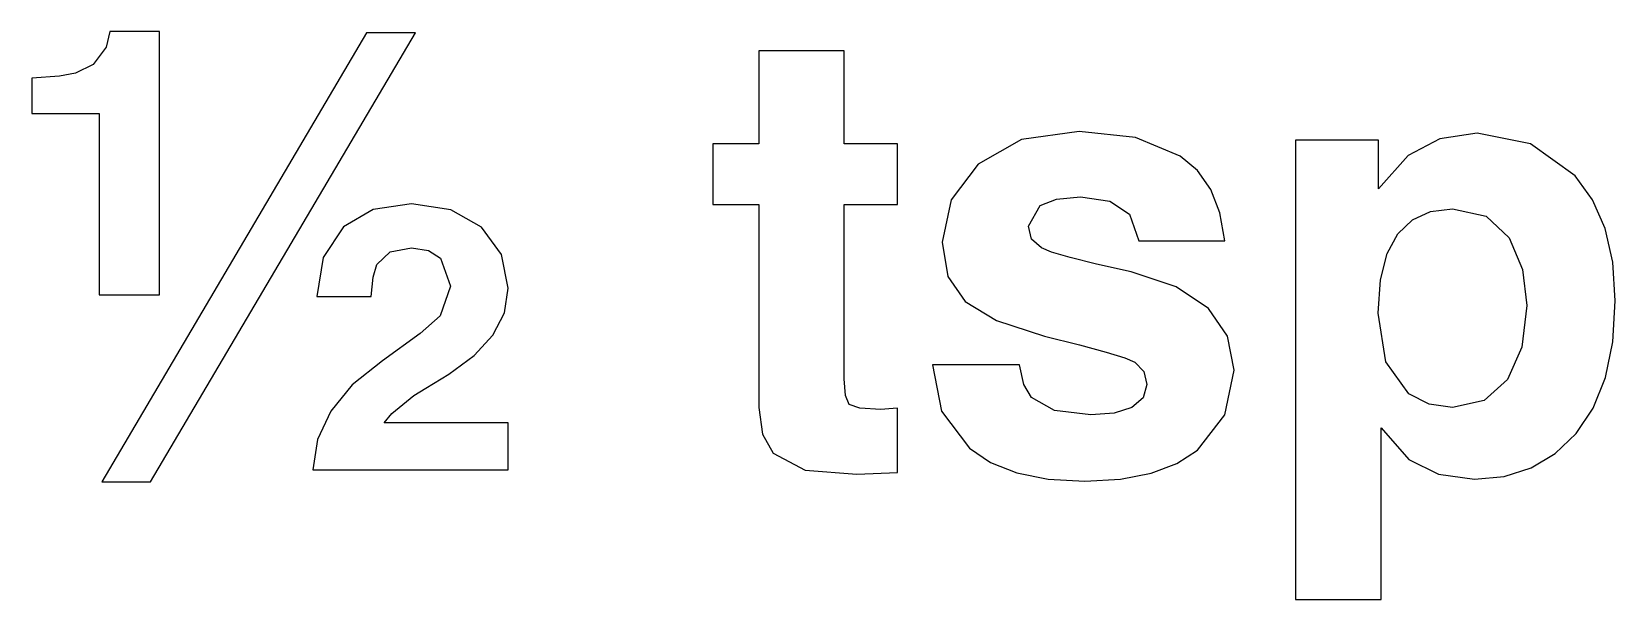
# Model space of a CAD drawing. Extents: x 0.02 to 2.58, y 0.27 to 1.19.
import ezdxf

# ---------------------------------------------------------------- set-up
doc = ezdxf.new("R2010")
doc.units = 0
doc.layers.get('0').update_dxf_attribs({"linetype": 'CONTINUOUS'})

msp = doc.modelspace()

# ---------------------------------------------------------------- linework, layer by layer
at = {"color": 0}
for p, q in [((0.562933, 1.18669), (0.136068, 0.46186)), ((0.148872, 1.18886), (0.143012, 1.16368)), ((0.22895, 1.18886), (0.148872, 1.18886)), ((0.214844, 0.46186), (0.641928, 1.18669)), ((0.22895, 0.763943), (0.22895, 1.18886)), ((0.641928, 1.18669), (0.562933, 1.18669)), ((0.143012, 1.16368), (0.121962, 1.13569)), ((1.33398, 1.15782), (1.19596, 1.15782)), ((1.19596, 1.15782), (1.19596, 1.00787)), ((1.33398, 1.00787), (1.33398, 1.15782)), ((0.121962, 1.13569), (0.093967, 1.1218)), ((0.067817, 1.11708), (0.023003, 1.11377)), ((0.023003, 1.11377), (0.023003, 1.05691)), ((0.093967, 1.1218), (0.067817, 1.11708)), ((0.023003, 1.05691), (0.131944, 1.05691)), ((0.131944, 1.05691), (0.131944, 0.763943)), ((1.71294, 1.02783), (1.61974, 1.01449)), ((1.80371, 1.01796), (1.71294, 1.02783)), ((2.35487, 1.02479), (2.29482, 1.01584)), ((2.44092, 1.00754), (2.35487, 1.02479)), ((1.19596, 1.00787), (1.12196, 1.00787)), ((1.12196, 1.00787), (1.12196, 0.909776)), ((1.41992, 1.00787), (1.33398, 1.00787)), ((1.41992, 0.909776), (1.41992, 1.00787)), ((1.61974, 1.01449), (1.54997, 0.974881)), ((1.87592, 0.987901), (1.80371, 1.01796)), ((2.19581, 1.01373), (2.0619, 1.01373)), ((2.0619, 1.01373), (2.0619, 0.271972)), ((2.19581, 0.934733), (2.19581, 1.01373)), ((2.29482, 1.01584), (2.24376, 0.988769)), ((2.51286, 0.955783), (2.44092, 1.00754)), ((1.54997, 0.974881), (1.50635, 0.917156)), ((1.90397, 0.964681), (1.87592, 0.987901)), ((2.24376, 0.988769), (2.19581, 0.934733)), ((1.92535, 0.934028), (1.90397, 0.964681)), ((2.54112, 0.917372), (2.51286, 0.955783)), ((1.676, 0.918294), (1.7149, 0.921929)), ((1.7149, 0.921929), (1.76221, 0.915039)), ((1.93994, 0.896104), (1.92535, 0.934028)), ((0.573731, 0.901747), (0.525825, 0.873753)), ((0.63585, 0.910861), (0.573731, 0.901747)), ((0.699436, 0.901258), (0.63585, 0.910861)), ((0.748697, 0.872885), (0.699436, 0.901258)), ((1.12196, 0.909776), (1.19596, 0.909776)), ((1.19596, 0.909776), (1.19596, 0.581868)), ((1.33398, 0.627875), (1.33398, 0.909776)), ((1.33398, 0.909776), (1.41992, 0.909776)), ((1.50635, 0.917156), (1.49203, 0.848796)), ((1.63092, 0.874838), (1.64979, 0.907824)), ((1.64979, 0.907824), (1.676, 0.918294)), ((1.76221, 0.915039), (1.79389, 0.893935)), ((1.94775, 0.850965), (1.93994, 0.896104)), ((2.25037, 0.884874), (2.27962, 0.898383)), ((2.27962, 0.898383), (2.31494, 0.902832)), ((2.31494, 0.902832), (2.36947, 0.89095)), ((2.56142, 0.870985), (2.54112, 0.917372)), ((0.525825, 0.873753), (0.493489, 0.82411)), ((0.781196, 0.829156), (0.748697, 0.872885)), ((1.63613, 0.85395), (1.63092, 0.874838)), ((1.79389, 0.893935), (1.80886, 0.850965)), ((2.22711, 0.862414), (2.25037, 0.884874)), ((2.36947, 0.89095), (2.40674, 0.855957)), ((2.57362, 0.816569), (2.56142, 0.870985)), ((1.49203, 0.848796), (1.50108, 0.793349)), ((1.65196, 0.839899), (1.63613, 0.85395)), ((1.80886, 0.850965), (1.94775, 0.850965)), ((2.2099, 0.830783), (2.22711, 0.862414)), ((2.40674, 0.855957), (2.4279, 0.804742)), ((0.493489, 0.82411), (0.482856, 0.760906)), ((0.579861, 0.812771), (0.601074, 0.833117)), ((0.601074, 0.833117), (0.63585, 0.839899)), ((0.63585, 0.839899), (0.663086, 0.835503)), ((0.663086, 0.835503), (0.682725, 0.822971)), ((0.682725, 0.822971), (0.698785, 0.777832)), ((0.791883, 0.774794), (0.781196, 0.829156)), ((1.66829, 0.832954), (1.65196, 0.839899)), ((1.69808, 0.82411), (1.66829, 0.832954)), ((1.741, 0.813422), (1.69808, 0.82411)), ((2.19868, 0.788032), (2.2099, 0.830783)), ((0.570747, 0.760906), (0.573839, 0.792481)), ((0.573839, 0.792481), (0.579861, 0.812771)), ((1.50108, 0.793349), (1.52892, 0.752875)), ((1.79693, 0.800836), (1.741, 0.813422)), ((1.86942, 0.776639), (1.79693, 0.800836)), ((2.4279, 0.804742), (2.43474, 0.746799)), ((2.57775, 0.753961), (2.57362, 0.816569)), ((0.698785, 0.777832), (0.681858, 0.729872)), ((0.785699, 0.734646), (0.791883, 0.774794)), ((1.92171, 0.741808), (1.86942, 0.776639)), ((2.19493, 0.733996), (2.19868, 0.788032)), ((0.131944, 0.763943), (0.22895, 0.763943)), ((0.482856, 0.760906), (0.570747, 0.760906)), ((1.52892, 0.752875), (1.57943, 0.722276)), ((1.95236, 0.697211), (1.92171, 0.741808)), ((2.43474, 0.746799), (2.42714, 0.679417)), ((2.57378, 0.687825), (2.57775, 0.753961)), ((0.681858, 0.729872), (0.649631, 0.701335)), ((0.76671, 0.698839), (0.785699, 0.734646)), ((1.57943, 0.722276), (1.65696, 0.696886)), ((2.20751, 0.65549), (2.19493, 0.733996)), ((0.649631, 0.701335), (0.588758, 0.656956)), ((0.736925, 0.665907), (0.76671, 0.698839)), ((1.65696, 0.696886), (1.71332, 0.683051)), ((1.96272, 0.641982), (1.95236, 0.697211)), ((0.695747, 0.635906), (0.736925, 0.665907)), ((1.71332, 0.683051), (1.75646, 0.671386)), ((1.75646, 0.671386), (1.78629, 0.662056)), ((2.42714, 0.679417), (2.40392, 0.627007)), ((2.56196, 0.630154), (2.57378, 0.687825)), ((0.588758, 0.656956), (0.540256, 0.618326)), ((1.47597, 0.650879), (1.49094, 0.5759)), ((1.61681, 0.650879), (1.47597, 0.650879)), ((1.62375, 0.618815), (1.61681, 0.650879)), ((1.78629, 0.662056), (1.80279, 0.655003)), ((1.80279, 0.655003), (1.81722, 0.639919)), ((1.81722, 0.639919), (1.82189, 0.618978)), ((1.94786, 0.569933), (1.96272, 0.641982)), ((2.24485, 0.604004), (2.20751, 0.65549)), ((0.540256, 0.618326), (0.505479, 0.576064)), ((0.658854, 0.612901), (0.695747, 0.635906)), ((1.3361, 0.601019), (1.33398, 0.627875)), ((1.6359, 0.597928), (1.62375, 0.618815)), ((1.82189, 0.618978), (1.81586, 0.597439)), ((2.40392, 0.627007), (2.36643, 0.593153)), ((2.54226, 0.580946), (2.56196, 0.630154)), ((0.621744, 0.58686), (0.639757, 0.600965)), ((0.639757, 0.600965), (0.658854, 0.612901)), ((1.34201, 0.58686), (1.3361, 0.601019)), ((1.67296, 0.576768), (1.6359, 0.597928)), ((1.81586, 0.597439), (1.79779, 0.581868)), ((2.27718, 0.587349), (2.24485, 0.604004)), ((2.36643, 0.593153), (2.31494, 0.581868)), ((0.505479, 0.576064), (0.484321, 0.530219)), ((0.591797, 0.556912), (0.60395, 0.571886)), ((0.60395, 0.571886), (0.621744, 0.58686)), ((1.19596, 0.581868), (1.20182, 0.538519)), ((1.35921, 0.581), (1.34201, 0.58686)), ((1.39301, 0.578831), (1.35921, 0.581)), ((1.40582, 0.579915), (1.39301, 0.578831)), ((1.41992, 0.581), (1.40582, 0.579915)), ((1.41992, 0.477051), (1.41992, 0.581)), ((1.49094, 0.5759), (1.53586, 0.515896)), ((1.73182, 0.569933), (1.67296, 0.576768)), ((1.76926, 0.572917), (1.73182, 0.569933)), ((1.79779, 0.581868), (1.76926, 0.572917)), ((1.90392, 0.512858), (1.94786, 0.569933)), ((2.31494, 0.581868), (2.27718, 0.587349)), ((2.51481, 0.539985), (2.54226, 0.580946)), ((0.791883, 0.556912), (0.591797, 0.556912)), ((0.791883, 0.480957), (0.791883, 0.556912)), ((1.20182, 0.538519), (1.21897, 0.507867)), ((2.19993, 0.271972), (2.19993, 0.548882)), ((2.19993, 0.548882), (2.24485, 0.497885)), ((2.48047, 0.507758), (2.51481, 0.539985)), ((0.484321, 0.530219), (0.476779, 0.480957)), ((1.53586, 0.515896), (1.56993, 0.492893)), ((1.8705, 0.491157), (1.90392, 0.512858)), ((1.21897, 0.507867), (1.27067, 0.480849)), ((1.56993, 0.492893), (1.61231, 0.476346)), ((1.829, 0.475532), (1.8705, 0.491157)), ((2.24485, 0.497885), (2.29258, 0.474121)), ((2.44179, 0.484592), (2.48047, 0.507758)), ((0.136068, 0.46186), (0.214844, 0.46186)), ((0.476779, 0.480957), (0.791883, 0.480957)), ((1.27067, 0.480849), (1.35395, 0.474012)), ((1.35395, 0.474012), (1.41992, 0.477051)), ((1.61231, 0.476346), (1.66292, 0.466308)), ((1.66292, 0.466308), (1.72185, 0.462944)), ((1.72185, 0.462944), (1.7794, 0.466146)), ((1.7794, 0.466146), (1.829, 0.475532)), ((2.29258, 0.474121), (2.35075, 0.465983)), ((2.35075, 0.465983), (2.3986, 0.470649)), ((2.3986, 0.470649), (2.44179, 0.484592)), ((2.0619, 0.271972), (2.19993, 0.271972))]:
    msp.add_line(p, q, dxfattribs=at)

doc.saveas('drawing.dxf')
